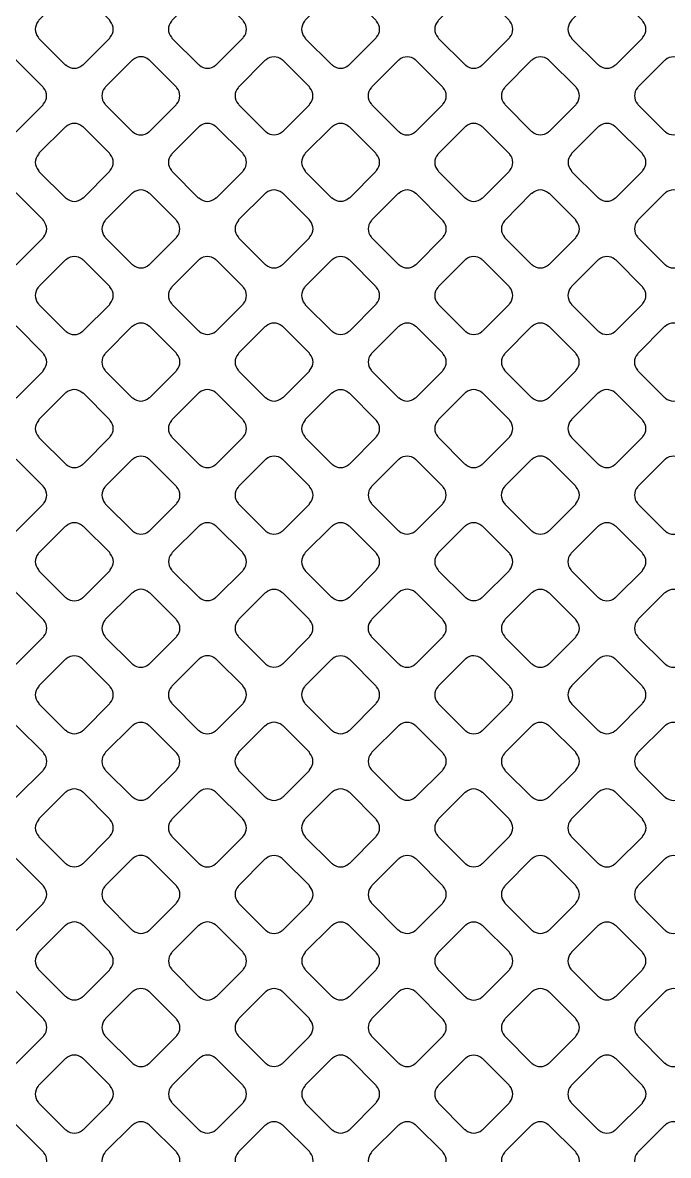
# Model space of a CAD drawing. Extents: x 3811 to 4077, y -444 to -307.
# Drawn here: x 3999.668 to 4000.713, y -391.104 to -389.27 of the extents above; entities that cross this region are included whole.
import ezdxf

# ---------------------------------------------------------------- set-up
doc = ezdxf.new("R2010")
doc.units = 0
doc.layers.add('gbr-dxf', color=7, linetype='Continuous')

msp = doc.modelspace()

# ---------------------------------------------------------------- linework, layer by layer
at = {"layer": 'gbr-dxf', "linetype": 'Continuous'}
for points in [[(3999.6934, -389.2679, 0.378939), (3999.6934, -389.2938, -0.100154), (3999.6944, -389.2955), (3999.737, -389.3381, -0.095602), (3999.7386, -389.339, 0.378747), (3999.7646, -389.339, -0.09601), (3999.7662, -389.3381), (3999.809, -389.2953, -0.095916), (3999.8099, -389.2937, 0.378952), (3999.8099, -389.2677, -0.09601), (3999.809, -389.2661), (3999.7664, -389.2235, -0.100093), (3999.7647, -389.2225, 0.379112), (3999.7388, -389.2225, -0.096614), (3999.7371, -389.2235), (3999.6944, -389.2662, -0.095895)], [(3999.909, -389.2937, -0.082787), (3999.9098, -389.2951), (3999.9527, -389.3379, -0.096227), (3999.9543, -389.3389, 0.379422), (3999.9803, -389.3389, -0.095956), (3999.9819, -389.3379), (4000.0244, -389.2954, -0.096332), (4000.0254, -389.2938, 0.379308), (4000.0254, -389.2678, -0.095968), (4000.0244, -389.2662), (3999.9818, -389.2236, -0.100093), (3999.9801, -389.2226, 0.378945), (3999.9542, -389.2226, -0.09657), (3999.9525, -389.2236), (3999.91, -389.2662, -0.096423), (3999.909, -389.2678, 0.378964)], [(4000.1245, -389.2678, 0.37947), (4000.1245, -389.2938, -0.100399), (4000.1255, -389.2955), (4000.168, -389.338, -0.096627), (4000.1697, -389.339, 0.379308), (4000.1956, -389.339, -0.095862), (4000.1973, -389.338), (4000.2399, -389.2953, -0.095916), (4000.2409, -389.2937, 0.379422), (4000.2409, -389.2678, -0.096723), (4000.2399, -389.2661), (4000.1974, -389.2236, -0.100519), (4000.1957, -389.2226, 0.379357), (4000.1698, -389.2226, -0.096507), (4000.1681, -389.2236), (4000.1255, -389.2662, -0.096527)], [(4000.3401, -389.2677, 0.37947), (4000.3401, -389.2937, -0.104392), (4000.3411, -389.2955), (4000.3836, -389.3379, -0.10046), (4000.3853, -389.3389, 0.379451), (4000.4113, -389.3389, -0.096117), (4000.4129, -389.338), (4000.4555, -389.2954, -0.095796), (4000.4565, -389.2937, 0.378633), (4000.4565, -389.2678, -0.091952), (4000.4555, -389.2662), (4000.4128, -389.2235, -0.095602), (4000.4112, -389.2226, 0.378964), (4000.3853, -389.2225, -0.095862), (4000.3836, -389.2235), (4000.3411, -389.2661, -0.096423)], [(4000.5556, -389.2937, -0.108396), (4000.5567, -389.2955), (4000.5991, -389.338, -0.10417), (4000.6009, -389.339, 0.379011), (4000.6268, -389.339, -0.09601), (4000.6285, -389.338), (4000.6711, -389.2954, -0.096227), (4000.672, -389.2938, 0.379422), (4000.672, -389.2678, -0.104293), (4000.671, -389.266), (4000.6286, -389.2237, -0.108174), (4000.6267, -389.2226, 0.3795), (4000.6008, -389.2226, -0.096614), (4000.5991, -389.2236), (4000.5566, -389.2661, -0.096539), (4000.5556, -389.2677, 0.378645)], [(3999.5858, -389.4015, -0.10047), (3999.5868, -389.4032), (3999.6293, -389.4457, -0.096857), (3999.6309, -389.4467, 0.379237), (3999.6569, -389.4467, -0.096031), (3999.6585, -389.4458), (3999.7011, -389.4032, -0.096328), (3999.702, -389.4016, 0.379465), (3999.702, -389.3756, -0.096723), (3999.701, -389.374), (3999.6583, -389.3312, -0.083681), (3999.6569, -389.3303, 0.379731), (3999.6309, -389.3303, -0.096458), (3999.6293, -389.3313), (3999.5868, -389.3739, -0.096627), (3999.5858, -389.3755, 0.379731)], [(3999.8012, -389.3756, 0.378889), (3999.8012, -389.4015, -0.104099), (3999.8022, -389.4033), (3999.8447, -389.4458, -0.09979), (3999.8464, -389.4468, 0.379639), (3999.8724, -389.4468, -0.095956), (3999.874, -389.4458), (3999.9166, -389.4032, -0.096332), (3999.9176, -389.4015, 0.379451), (3999.9176, -389.3756, -0.10824), (3999.9166, -389.3737), (3999.8741, -389.3312, -0.095895), (3999.8725, -389.3302, 0.378645), (3999.8465, -389.3302, -0.096355), (3999.8449, -389.3312), (3999.8022, -389.3739, -0.096206)], [(4000.0168, -389.4015, -0.091954), (4000.0178, -389.403), (4000.0605, -389.4458, -0.087638), (4000.062, -389.4467, 0.379308), (4000.0879, -389.4467, -0.095862), (4000.0896, -389.4457), (4000.1321, -389.4032, -0.095916), (4000.1331, -389.4016, 0.378952), (4000.1331, -389.3756, -0.103884), (4000.1321, -389.3738), (4000.0895, -389.3313, -0.092398), (4000.0879, -389.3303, 0.37947), (4000.062, -389.3303, -0.096723), (4000.0603, -389.3313), (4000.0178, -389.3739, -0.096857), (4000.0168, -389.3755, 0.379731)], [(4000.2322, -389.3756, 0.379605), (4000.2322, -389.4015, -0.092348), (4000.2332, -389.4031), (4000.2759, -389.4459, -0.088202), (4000.2774, -389.4468, 0.37981), (4000.3034, -389.4468, -0.095956), (4000.305, -389.4458), (4000.3478, -389.4031, -0.096332), (4000.3487, -389.4015, 0.37981), (4000.3487, -389.3755, -0.088442), (4000.3478, -389.374), (4000.3051, -389.3312, -0.092898), (4000.3035, -389.3303, 0.379297), (4000.2775, -389.3303, -0.096367), (4000.2759, -389.3312), (4000.2332, -389.3739, -0.096328)], [(4000.4478, -389.3756, 0.379347), (4000.4478, -389.4015, -0.091954), (4000.4488, -389.4031), (4000.4914, -389.4457, -0.104264), (4000.4931, -389.4467, 0.379451), (4000.5191, -389.4467, -0.096117), (4000.5207, -389.4458), (4000.5634, -389.4031, -0.095895), (4000.5643, -389.4015, 0.378647), (4000.5643, -389.3756, -0.087248), (4000.5634, -389.3741), (4000.5205, -389.3312, -0.091631), (4000.519, -389.3303, 0.378338), (4000.4931, -389.3303, -0.096377), (4000.4914, -389.3313), (4000.4488, -389.3739, -0.096539)], [(4000.6634, -389.4015, -0.100428), (4000.6644, -389.4033), (4000.7069, -389.4458, -0.096842), (4000.7086, -389.4467, 0.379465), (4000.7345, -389.4467, -0.096103), (4000.7362, -389.4457), (4000.7788, -389.4031, -0.095819), (4000.7798, -389.4015, 0.37981), (4000.7798, -389.3755, -0.096458), (4000.7788, -389.3738), (4000.7363, -389.3314, -0.100824), (4000.7346, -389.3304, 0.379731), (4000.7086, -389.3304, -0.096723), (4000.707, -389.3314), (4000.6644, -389.3739, -0.096857), (4000.6634, -389.3756, 0.379297)], [(3999.6935, -389.5092, -0.096259), (3999.6945, -389.5109), (3999.7372, -389.5536, -0.092187), (3999.7387, -389.5545, 0.379201), (3999.7647, -389.5545, -0.095956), (3999.7663, -389.5535), (3999.8089, -389.5109, -0.096332), (3999.8099, -389.5093, 0.37981), (3999.8099, -389.4833, -0.084073), (3999.809, -389.4819), (3999.7661, -389.439, -0.088334), (3999.7646, -389.4381, 0.379357), (3999.7387, -389.4381, -0.096507), (3999.737, -389.4391), (3999.6945, -389.4816, -0.096527), (3999.6935, -389.4833, 0.379112)], [(3999.909, -389.5093, -0.107999), (3999.9101, -389.5111), (3999.9524, -389.5535, -0.104691), (3999.9542, -389.5545, 0.379237), (3999.9801, -389.5545, -0.09601), (3999.9818, -389.5535), (4000.0244, -389.5109, -0.096227), (4000.0254, -389.5092, 0.379465), (4000.0254, -389.4833, -0.104293), (4000.0244, -389.4815), (3999.9821, -389.4392, -0.108174), (3999.9802, -389.4381, 0.379731), (3999.9542, -389.4381, -0.096723), (3999.9526, -389.4391), (3999.91, -389.4817, -0.096857), (3999.909, -389.4833, 0.379731)], [(4000.1245, -389.4833, 0.378889), (4000.1246, -389.5092, -0.096117), (4000.1255, -389.5108), (4000.1682, -389.5535, -0.092126), (4000.1698, -389.5544, 0.379413), (4000.1957, -389.5545, -0.096367), (4000.1974, -389.5535), (4000.2399, -389.5109, -0.095895), (4000.2409, -389.5093, 0.379201), (4000.2409, -389.4834, -0.10047), (4000.2399, -389.4816), (4000.1974, -389.4392, -0.10399), (4000.1956, -389.4382, 0.379297), (4000.1697, -389.4381, -0.096367), (4000.168, -389.4391), (4000.1255, -389.4816, -0.095997)], [(4000.34, -389.5094, -0.087784), (4000.3409, -389.5108), (4000.3836, -389.5535, -0.100151), (4000.3853, -389.5545, 0.37981), (4000.4113, -389.5545, -0.095956), (4000.4129, -389.5536), (4000.4556, -389.5109, -0.096332), (4000.4565, -389.5093, 0.37981), (4000.4565, -389.4833, -0.092523), (4000.4556, -389.4818), (4000.4129, -389.4391, -0.096857), (4000.4112, -389.4381, 0.379731), (4000.3853, -389.4381, -0.096458), (4000.3836, -389.4391), (4000.341, -389.4817, -0.096627), (4000.34, -389.4834, 0.379731)], [(4000.5557, -389.4833, 0.37947), (4000.5557, -389.5093, -0.104392), (4000.5567, -389.5111), (4000.5991, -389.5534, -0.100151), (4000.6008, -389.5544, 0.37981), (4000.6268, -389.5544, -0.095956), (4000.6284, -389.5535), (4000.671, -389.5109, -0.096332), (4000.672, -389.5092, 0.379092), (4000.672, -389.4833, -0.09119), (4000.6711, -389.4818), (4000.6284, -389.4391, -0.095488), (4000.6268, -389.4382, 0.37905), (4000.6009, -389.4381, -0.095968), (4000.5992, -389.4391), (4000.5567, -389.4817, -0.096857)], [(3999.5857, -389.5911, 0.379605), (3999.5857, -389.6171, -0.096625), (3999.5867, -389.6187), (3999.6293, -389.6613, -0.092233), (3999.6309, -389.6623, 0.37981), (3999.6569, -389.6623, -0.095956), (3999.6585, -389.6613), (3999.7011, -389.6187, -0.096332), (3999.7021, -389.617, 0.37981), (3999.7021, -389.5911, -0.10047), (3999.7011, -389.5894), (3999.6584, -389.5467, -0.088202), (3999.657, -389.5458, 0.379297), (3999.631, -389.5458, -0.096217), (3999.6294, -389.5467), (3999.5867, -389.5894, -0.096527)], [(3999.8013, -389.591, 0.37947), (3999.8013, -389.617, -0.100399), (3999.8023, -389.6187), (3999.8448, -389.6612, -0.096627), (3999.8465, -389.6622, 0.379308), (3999.8724, -389.6622, -0.095862), (3999.874, -389.6613), (3999.9166, -389.6187, -0.095916), (3999.9176, -389.6171, 0.379422), (3999.9175, -389.5911, -0.096723), (3999.9166, -389.5895), (3999.8738, -389.5468, -0.083681), (3999.8724, -389.5459, 0.379357), (3999.8465, -389.5458, -0.096507), (3999.8448, -389.5468), (3999.8023, -389.5894, -0.096527)], [(4000.0167, -389.5911, 0.37947), (4000.0167, -389.617, -0.103917), (4000.0178, -389.6188), (4000.0602, -389.6613, -0.10046), (4000.0619, -389.6623, 0.37981), (4000.0879, -389.6623, -0.096625), (4000.0895, -389.6613), (4000.1322, -389.6187, -0.096111), (4000.1331, -389.617, 0.379308), (4000.1332, -389.5911, -0.108121), (4000.1321, -389.5892), (4000.0896, -389.5467, -0.096527), (4000.088, -389.5458, 0.379), (4000.062, -389.5458, -0.095862), (4000.0604, -389.5467), (4000.0177, -389.5894, -0.096328)], [(4000.2323, -389.617, -0.087613), (4000.2332, -389.6185), (4000.2762, -389.6615, -0.083), (4000.2776, -389.6623, 0.37889), (4000.3035, -389.6623, -0.096117), (4000.3051, -389.6614), (4000.3478, -389.6187, -0.095895), (4000.3488, -389.6171, 0.379201), (4000.3487, -389.5911, -0.092348), (4000.3478, -389.5896), (4000.3051, -389.5469, -0.096111), (4000.3034, -389.5459, 0.379731), (4000.2775, -389.5459, -0.096458), (4000.2758, -389.5469), (4000.2333, -389.5894, -0.096627), (4000.2323, -389.5911, 0.3795)], [(4000.4478, -389.6172, -0.087848), (4000.4487, -389.6187), (4000.4913, -389.6612, -0.10046), (4000.493, -389.6622, 0.37981), (4000.519, -389.6622, -0.096625), (4000.5206, -389.6613), (4000.5633, -389.6186, -0.096111), (4000.5642, -389.617, 0.37981), (4000.5642, -389.591, -0.092418), (4000.5633, -389.5895), (4000.5207, -389.5469, -0.096857), (4000.5191, -389.5459, 0.379731), (4000.4931, -389.5459, -0.096458), (4000.4914, -389.5469), (4000.4488, -389.5896, -0.096627), (4000.4478, -389.5912, 0.379731)], [(4000.6633, -389.5911, 0.379347), (4000.6633, -389.617, -0.096625), (4000.6643, -389.6187), (4000.7069, -389.6612, -0.092233), (4000.7085, -389.6622, 0.379308), (4000.7344, -389.6622, -0.09601), (4000.736, -389.6612), (4000.7788, -389.6185, -0.096227), (4000.7797, -389.6169, 0.37874), (4000.7798, -389.591, -0.08282), (4000.7789, -389.5896), (4000.736, -389.5467, -0.087742), (4000.7345, -389.5458, 0.378338), (4000.7086, -389.5458, -0.096025), (4000.707, -389.5467), (4000.6643, -389.5894, -0.095895)], [(3999.6934, -389.6989, 0.379249), (3999.6934, -389.7248, -0.092348), (3999.6944, -389.7264), (3999.7371, -389.7691, -0.088334), (3999.7386, -389.7701, 0.379237), (3999.7646, -389.7701, -0.096031), (3999.7662, -389.7691), (3999.809, -389.7263, -0.095585), (3999.8099, -389.7247, 0.379011), (3999.8099, -389.6988, -0.087946), (3999.809, -389.6973), (3999.7663, -389.6545, -0.092398), (3999.7647, -389.6536, 0.379112), (3999.7388, -389.6536, -0.096614), (3999.7371, -389.6546), (3999.6944, -389.6973, -0.096195)], [(3999.909, -389.6988, 0.379605), (3999.909, -389.7248, -0.092348), (3999.9099, -389.7264), (3999.9525, -389.7689, -0.10399), (3999.9543, -389.7699, 0.37981), (3999.9803, -389.7699, -0.095956), (3999.9819, -389.769), (4000.0244, -389.7265, -0.096332), (4000.0254, -389.7248, 0.37981), (4000.0254, -389.6989, -0.088442), (4000.0244, -389.6974), (3999.9817, -389.6546, -0.092898), (3999.9801, -389.6537, 0.379297), (3999.9542, -389.6536, -0.096367), (3999.9525, -389.6546), (3999.91, -389.6972, -0.096328)], [(4000.1245, -389.6988, 0.37947), (4000.1245, -389.7248, -0.107999), (4000.1256, -389.7267), (4000.168, -389.7691, -0.104264), (4000.1698, -389.7701, 0.37981), (4000.1957, -389.7701, -0.096625), (4000.1974, -389.7691), (4000.24, -389.7265, -0.096111), (4000.241, -389.7248, 0.379308), (4000.241, -389.6989, -0.104256), (4000.24, -389.6971), (4000.1976, -389.6547, -0.108196), (4000.1957, -389.6536, 0.379), (4000.1698, -389.6536, -0.095968), (4000.1681, -389.6546), (4000.1255, -389.6972, -0.096527)], [(4000.3401, -389.7249, -0.083226), (4000.341, -389.7263), (4000.3837, -389.769, -0.095895), (4000.3853, -389.77, 0.378747), (4000.4113, -389.77, -0.09601), (4000.4129, -389.769), (4000.4554, -389.7264, -0.096227), (4000.4564, -389.7248, 0.379422), (4000.4564, -389.6989, -0.096458), (4000.4554, -389.6972), (4000.413, -389.6547, -0.100499), (4000.4112, -389.6537, 0.379731), (4000.3853, -389.6537, -0.096458), (4000.3836, -389.6547), (4000.3411, -389.6973, -0.096627), (4000.3401, -389.6989, 0.3795)], [(4000.5556, -389.6989, 0.378939), (4000.5556, -389.7248, -0.100082), (4000.5566, -389.7265), (4000.5991, -389.769, -0.096227), (4000.6007, -389.77, 0.379201), (4000.6267, -389.77, -0.095956), (4000.6283, -389.769), (4000.6709, -389.7264, -0.096111), (4000.6719, -389.7247, 0.37981), (4000.6719, -389.6988, -0.096458), (4000.6709, -389.6971), (4000.6285, -389.6546, -0.100824), (4000.6267, -389.6536, 0.3795), (4000.6008, -389.6536, -0.096614), (4000.5991, -389.6546), (4000.5565, -389.6972, -0.096539)], [(3999.5858, -389.8325, -0.09253), (3999.5867, -389.8341), (3999.6295, -389.8768, -0.088207), (3999.6309, -389.8777, 0.379308), (3999.6569, -389.8778, -0.095862), (3999.6585, -389.8768), (3999.7011, -389.8342, -0.095916), (3999.702, -389.8326, 0.378952), (3999.7021, -389.8067, -0.103884), (3999.701, -389.8049), (3999.6585, -389.7623, -0.092398), (3999.6569, -389.7614, 0.37947), (3999.6309, -389.7614, -0.096723), (3999.6293, -389.7624), (3999.5868, -389.8049, -0.096857), (3999.5858, -389.8066, 0.379731)], [(3999.8012, -389.8066, 0.37947), (3999.8012, -389.8326, -0.096625), (3999.8022, -389.8342), (3999.8448, -389.8769, -0.092233), (3999.8464, -389.8778, 0.37981), (3999.8724, -389.8778, -0.095956), (3999.874, -389.8768), (3999.9166, -389.8342, -0.096332), (3999.9176, -389.8326, 0.379308), (3999.9176, -389.8066, -0.100076), (3999.9166, -389.8049), (3999.8739, -389.7622, -0.087865), (3999.8725, -389.7613, 0.379), (3999.8465, -389.7613, -0.095968), (3999.8449, -389.7623), (3999.8022, -389.805, -0.096423)], [(4000.0168, -389.8325, -0.10047), (4000.0178, -389.8342), (4000.0604, -389.8768, -0.096111), (4000.0621, -389.8778, 0.37981), (4000.088, -389.8778, -0.095956), (4000.0897, -389.8768), (4000.1322, -389.8343, -0.096332), (4000.1331, -389.8327, 0.37981), (4000.1331, -389.8067, -0.096723), (4000.1322, -389.8051), (4000.0894, -389.7623, -0.083681), (4000.0879, -389.7614, 0.379731), (4000.062, -389.7614, -0.096458), (4000.0603, -389.7624), (4000.0178, -389.8049, -0.096627), (4000.0168, -389.8066, 0.379731)], [(4000.2323, -389.8067, 0.37947), (4000.2323, -389.8327, -0.099964), (4000.2333, -389.8344), (4000.2758, -389.8769, -0.096111), (4000.2774, -389.8778, 0.37981), (4000.3034, -389.8778, -0.095956), (4000.305, -389.8769), (4000.3478, -389.8341, -0.096332), (4000.3487, -389.8325, 0.379308), (4000.3488, -389.8066, -0.095968), (4000.3478, -389.8049), (4000.3053, -389.7624, -0.10077), (4000.3036, -389.7614, 0.379), (4000.2776, -389.7614, -0.095968), (4000.276, -389.7624), (4000.2333, -389.8051, -0.096527)], [(4000.4478, -389.8066, 0.379249), (4000.4478, -389.8326, -0.083317), (4000.4487, -389.834), (4000.4914, -389.8767, -0.096111), (4000.493, -389.8776, 0.379308), (4000.519, -389.8777, -0.09601), (4000.5206, -389.8767), (4000.5631, -389.8341, -0.095916), (4000.5641, -389.8325, 0.379422), (4000.5641, -389.8065, -0.096625), (4000.5631, -389.8049), (4000.5207, -389.7624, -0.100476), (4000.5189, -389.7614, 0.3795), (4000.493, -389.7614, -0.096614), (4000.4913, -389.7624), (4000.4488, -389.805, -0.096195)], [(4000.6632, -389.8066, 0.378939), (4000.6632, -389.8325, -0.092029), (4000.6642, -389.8341), (4000.707, -389.8769, -0.087648), (4000.7085, -389.8779, 0.379201), (4000.7344, -389.8778, -0.095956), (4000.7361, -389.8769), (4000.7788, -389.8341, -0.096332), (4000.7798, -389.8325, 0.37981), (4000.7798, -389.8065, -0.088442), (4000.7789, -389.805), (4000.7361, -389.7622, -0.092289), (4000.7345, -389.7613, 0.3795), (4000.7085, -389.7613, -0.096614), (4000.7069, -389.7622), (4000.6642, -389.805, -0.096195)], [(3999.6935, -389.9143, 0.379605), (3999.6935, -389.9403, -0.088014), (3999.6944, -389.9418), (3999.7373, -389.9846, -0.083733), (3999.7387, -389.9855, 0.37981), (3999.7647, -389.9855, -0.096625), (3999.7663, -389.9846), (3999.8089, -389.942, -0.096111), (3999.8099, -389.9403, 0.37981), (3999.8099, -389.9143, -0.09253), (3999.8089, -389.9128), (3999.7663, -389.8701, -0.096627), (3999.7646, -389.8692, 0.379297), (3999.7387, -389.8691, -0.096355), (3999.737, -389.8701), (3999.6945, -389.9127, -0.096423)], [(3999.9089, -389.9404, -0.087784), (3999.9099, -389.9419), (3999.9526, -389.9846, -0.100151), (3999.9543, -389.9856, 0.37981), (3999.9803, -389.9856, -0.095956), (3999.9819, -389.9846), (4000.0245, -389.942, -0.096332), (4000.0255, -389.9403, 0.37981), (4000.0255, -389.9144, -0.092348), (4000.0245, -389.9128), (3999.9818, -389.8701, -0.096111), (3999.9802, -389.8691, 0.379731), (3999.9542, -389.8691, -0.096458), (3999.9526, -389.8701), (3999.9099, -389.9128, -0.096627), (3999.9089, -389.9144, 0.379731)], [(4000.1246, -389.9404, -0.092139), (4000.1255, -389.942), (4000.168, -389.9844, -0.104264), (4000.1698, -389.9855, 0.37981), (4000.1958, -389.9855, -0.096625), (4000.1974, -389.9845), (4000.2399, -389.942, -0.096111), (4000.2409, -389.9403, 0.37981), (4000.2409, -389.9144, -0.088014), (4000.24, -389.9129), (4000.1973, -389.8702, -0.092623), (4000.1957, -389.8693, 0.379731), (4000.1698, -389.8693, -0.096458), (4000.1681, -389.8702), (4000.1256, -389.9128, -0.096627), (4000.1246, -389.9144, 0.379731)], [(4000.34, -389.9404, -0.096625), (4000.341, -389.942), (4000.3833, -389.9844, -0.107961), (4000.3852, -389.9855, 0.37981), (4000.4112, -389.9855, -0.095956), (4000.4128, -389.9845), (4000.4554, -389.9419, -0.096332), (4000.4564, -389.9402, 0.37981), (4000.4564, -389.9142, -0.10047), (4000.4554, -389.9125), (4000.413, -389.8702, -0.10399), (4000.4112, -389.8691, 0.379731), (4000.3853, -389.8691, -0.096458), (4000.3836, -389.8701), (4000.341, -389.9128, -0.096627), (4000.34, -389.9144, 0.379731)], [(4000.5556, -389.9402, -0.096625), (4000.5566, -389.9418), (4000.5993, -389.9845, -0.092072), (4000.6008, -389.9855, 0.379451), (4000.6268, -389.9855, -0.096117), (4000.6284, -389.9845), (4000.671, -389.942, -0.095796), (4000.6719, -389.9403, 0.378779), (4000.6719, -389.9144, -0.099971), (4000.6709, -389.9127), (4000.6284, -389.8702, -0.104677), (4000.6266, -389.8691, 0.37947), (4000.6006, -389.8692, -0.096458), (4000.599, -389.8701), (4000.5566, -389.9126, -0.096627), (4000.5556, -389.9142, 0.379731)], [(3999.5857, -390.0221, 0.379605), (3999.5857, -390.0481, -0.103917), (3999.5867, -390.0499), (3999.6292, -390.0923, -0.10046), (3999.6309, -390.0933, 0.379451), (3999.6568, -390.0933, -0.096117), (3999.6585, -390.0924), (3999.7012, -390.0497, -0.095796), (3999.7021, -390.0481, 0.37889), (3999.7021, -390.0221, -0.107922), (3999.7011, -390.0203), (3999.6586, -389.9778, -0.095796), (3999.6569, -389.9768, 0.378645), (3999.631, -389.9768, -0.09657), (3999.6294, -389.9778), (3999.5867, -390.0205, -0.096423)], [(3999.8013, -390.048, -0.09253), (3999.8022, -390.0496), (3999.8451, -390.0924, -0.088207), (3999.8465, -390.0933, 0.37981), (3999.8725, -390.0933, -0.096625), (3999.8742, -390.0924), (3999.9166, -390.0499, -0.096111), (3999.9176, -390.0482, 0.37981), (3999.9176, -390.0222, -0.104293), (3999.9166, -390.0204), (3999.874, -389.9779, -0.092289), (3999.8724, -389.9769, 0.379731), (3999.8465, -389.9769, -0.096723), (3999.8448, -389.9779), (3999.8023, -390.0204, -0.096857), (3999.8013, -390.0221, 0.379731)], [(4000.0168, -390.0482, -0.096625), (4000.0178, -390.0498), (4000.0604, -390.0924, -0.092072), (4000.0619, -390.0933, 0.37981), (4000.0879, -390.0933, -0.096625), (4000.0895, -390.0924), (4000.1322, -390.0497, -0.096111), (4000.1331, -390.0481, 0.37981), (4000.1331, -390.0221, -0.100585), (4000.1321, -390.0204), (4000.0896, -389.9778, -0.088202), (4000.0881, -389.9769, 0.379731), (4000.0621, -389.9769, -0.096458), (4000.0605, -389.9779), (4000.0178, -390.0205, -0.096627), (4000.0168, -390.0222, 0.379731)], [(4000.2323, -390.0221, 0.378939), (4000.2323, -390.048, -0.096117), (4000.2333, -390.0497), (4000.2759, -390.0923, -0.092187), (4000.2774, -390.0932, 0.379201), (4000.3034, -390.0932, -0.095956), (4000.305, -390.0922), (4000.3476, -390.0497, -0.096111), (4000.3486, -390.048, 0.37981), (4000.3486, -390.022, -0.083792), (4000.3477, -390.0206), (4000.3049, -389.9778, -0.088207), (4000.3034, -389.9769, 0.3795), (4000.2775, -389.9769, -0.096614), (4000.2758, -389.9779), (4000.2333, -390.0205, -0.096539)], [(4000.4477, -390.0481, -0.096625), (4000.4487, -390.0497), (4000.4912, -390.0922, -0.107817), (4000.493, -390.0933, 0.37981), (4000.519, -390.0933, -0.096625), (4000.5206, -390.0923), (4000.5633, -390.0497, -0.096111), (4000.5642, -390.048, 0.37981), (4000.5642, -390.0221, -0.100399), (4000.5632, -390.0203), (4000.5207, -389.9779, -0.10437), (4000.5189, -389.9768, 0.379731), (4000.493, -389.9768, -0.096458), (4000.4913, -389.9778), (4000.4487, -390.0205, -0.096627), (4000.4477, -390.0221, 0.379731)], [(4000.6633, -390.0481, -0.087784), (4000.6643, -390.0495), (4000.7072, -390.0925, -0.083651), (4000.7086, -390.0934, 0.37981), (4000.7346, -390.0934, -0.095956), (4000.7362, -390.0924), (4000.7788, -390.0498, -0.096332), (4000.7798, -390.0481, 0.37981), (4000.7798, -390.0222, -0.092348), (4000.7788, -390.0206), (4000.7361, -389.9779, -0.096111), (4000.7345, -389.9769, 0.379731), (4000.7085, -389.9769, -0.096458), (4000.7069, -389.9779), (4000.6643, -390.0204, -0.096627), (4000.6633, -390.0221, 0.379731)], [(3999.6934, -390.1299, 0.37947), (3999.6935, -390.1559, -0.099964), (3999.6945, -390.1576), (3999.737, -390.2002, -0.09904), (3999.7387, -390.2012, 0.378858), (3999.7647, -390.2012, -0.095527), (3999.7663, -390.2002), (3999.8091, -390.1575, -0.095796), (3999.81, -390.1558, 0.379292), (3999.81, -390.1299, -0.096625), (3999.809, -390.1282), (3999.7664, -390.0856, -0.100151), (3999.7647, -390.0846, 0.379357), (3999.7388, -390.0846, -0.096507), (3999.7371, -390.0856), (3999.6944, -390.1283, -0.096527)], [(3999.9091, -390.1558, -0.095866), (3999.9101, -390.1575), (3999.9527, -390.2, -0.095602), (3999.9543, -390.201, 0.378906), (3999.9802, -390.201, -0.095506), (3999.9819, -390.2), (4000.0244, -390.1575, -0.095796), (4000.0254, -390.1559, 0.379292), (4000.0253, -390.1299, -0.100902), (4000.0243, -390.1282), (3999.982, -390.0858, -0.104691), (3999.9802, -390.0848, 0.379731), (3999.9542, -390.0848, -0.096723), (3999.9526, -390.0858), (3999.9101, -390.1282, -0.096857), (3999.9091, -390.1299, 0.379412)], [(4000.1245, -390.1558, -0.099534), (4000.1255, -390.1575), (4000.1681, -390.2001, -0.091364), (4000.1696, -390.201, 0.378943), (4000.1956, -390.201, -0.09527), (4000.1972, -390.2001), (4000.2399, -390.1573, -0.095798), (4000.2409, -390.1557, 0.378386), (4000.2409, -390.1298, -0.096238), (4000.2399, -390.1282), (4000.1974, -390.0857, -0.10077), (4000.1957, -390.0847, 0.379), (4000.1698, -390.0847, -0.095968), (4000.1681, -390.0856), (4000.1255, -390.1282, -0.096527), (4000.1245, -390.1299, 0.379023)], [(4000.34, -390.1557, -0.103681), (4000.341, -390.1575), (4000.3836, -390.2, -0.103498), (4000.3853, -390.201, 0.378906), (4000.4113, -390.201, -0.095506), (4000.4129, -390.2), (4000.4554, -390.1575, -0.095796), (4000.4564, -390.1559, 0.379292), (4000.4564, -390.1299, -0.092636), (4000.4554, -390.1283), (4000.4127, -390.0857, -0.096627), (4000.4111, -390.0847, 0.3795), (4000.3851, -390.0847, -0.096614), (4000.3835, -390.0856), (4000.341, -390.1281, -0.096527), (4000.34, -390.1298, 0.378364)], [(4000.5555, -390.1558, -0.103506), (4000.5566, -390.1576), (4000.5991, -390.2002, -0.09904), (4000.6008, -390.2012, 0.378894), (4000.6267, -390.2012, -0.095506), (4000.6284, -390.2002), (4000.6711, -390.1575, -0.095796), (4000.672, -390.1559, 0.379292), (4000.672, -390.1299, -0.108361), (4000.6709, -390.1281), (4000.6285, -390.0856, -0.096857), (4000.6268, -390.0846, 0.379357), (4000.6009, -390.0846, -0.096507), (4000.5992, -390.0856), (4000.5565, -390.1283, -0.096527), (4000.5555, -390.1299, 0.379023)], [(3999.5857, -390.2636, -0.091558), (3999.5867, -390.2652), (3999.6293, -390.3078, -0.104018), (3999.6311, -390.3088, 0.379731), (3999.657, -390.3088, -0.095865), (3999.6587, -390.3078), (3999.7012, -390.2653, -0.095628), (3999.7022, -390.2637, 0.379731), (3999.7022, -390.2377, -0.087748), (3999.7012, -390.2362), (3999.6588, -390.1938, -0.095886), (3999.6568, -390.1926, 0.379617), (3999.631, -390.1926, -0.099022), (3999.6289, -390.1938), (3999.5867, -390.236, -0.096266), (3999.5857, -390.2376, 0.379731)], [(3999.8013, -390.2637, -0.103612), (3999.8023, -390.2655), (3999.8447, -390.3078, -0.09979), (3999.8464, -390.3088, 0.379731), (3999.8724, -390.3088, -0.09572), (3999.874, -390.3079), (3999.9166, -390.2652, -0.095916), (3999.9176, -390.2636, 0.379731), (3999.9176, -390.2376, -0.107762), (3999.9166, -390.2358), (3999.8746, -390.1938, -0.098954), (3999.8725, -390.1925, 0.379525), (3999.8467, -390.1925, -0.099214), (3999.8446, -390.1938), (3999.8023, -390.2361, -0.096266), (3999.8013, -390.2377, 0.379731)], [(4000.0168, -390.2636, -0.091663), (4000.0178, -390.2651), (4000.0605, -390.3078, -0.086956), (4000.0619, -390.3087, 0.379731), (4000.0879, -390.3087, -0.095756), (4000.0895, -390.3077), (4000.132, -390.2652, -0.095628), (4000.133, -390.2636, 0.379731), (4000.133, -390.2376, -0.104215), (4000.132, -390.2358), (4000.0899, -390.1938, -0.095886), (4000.0878, -390.1925, 0.379525), (4000.0621, -390.1925, -0.099214), (4000.06, -390.1938), (4000.0178, -390.2359, -0.096266), (4000.0168, -390.2376, 0.379731)], [(4000.2321, -390.2636, -0.08701), (4000.233, -390.2651), (4000.2758, -390.3078, -0.099696), (4000.2775, -390.3088, 0.379287), (4000.3034, -390.3088, -0.095612), (4000.3051, -390.3078), (4000.3478, -390.2652, -0.095602), (4000.3487, -390.2635, 0.379293), (4000.3487, -390.2376, -0.091954), (4000.3478, -390.236), (4000.3053, -390.1936, -0.091168), (4000.3034, -390.1924, 0.379961), (4000.2775, -390.1924, -0.092718), (4000.2755, -390.1936), (4000.2331, -390.236, -0.096111), (4000.2322, -390.2376, 0.379289)], [(4000.4478, -390.2636, -0.091558), (4000.4487, -390.2652), (4000.4913, -390.3078, -0.104584), (4000.4931, -390.3088, 0.379672), (4000.5191, -390.3088, -0.095612), (4000.5207, -390.3078), (4000.5633, -390.2653, -0.095602), (4000.5642, -390.2637, 0.378906), (4000.5642, -390.2377, -0.087191), (4000.5633, -390.2363), (4000.5208, -390.1937, -0.093481), (4000.5188, -390.1925, 0.378975), (4000.4931, -390.1926, -0.099382), (4000.4909, -390.1938), (4000.4488, -390.236, -0.096266), (4000.4478, -390.2376, 0.379731)], [(4000.6633, -390.2378, 0.379293), (4000.6633, -390.2637, -0.096119), (4000.6643, -390.2654), (4000.7067, -390.3078, -0.107475), (4000.7085, -390.3088, 0.379731), (4000.7345, -390.3088, -0.09572), (4000.7361, -390.3078), (4000.7788, -390.2652, -0.096214), (4000.7798, -390.2636, 0.379672), (4000.7798, -390.2376, -0.099645), (4000.7788, -390.2359), (4000.7367, -390.1939, -0.105033), (4000.7345, -390.1926, 0.378431), (4000.7088, -390.1925, -0.098463), (4000.7066, -390.1938), (4000.6643, -390.2361, -0.095796)], [(3999.6935, -390.3714, -0.091663), (3999.6945, -390.373), (3999.737, -390.4155, -0.103446), (3999.7388, -390.4165, 0.379731), (3999.7647, -390.4165, -0.096265), (3999.7664, -390.4155), (3999.8089, -390.373, -0.095916), (3999.8098, -390.3714, 0.379731), (3999.8098, -390.3454, -0.087549), (3999.8089, -390.3439), (3999.7662, -390.3012, -0.091913), (3999.7647, -390.3003, 0.379731), (3999.7387, -390.3003, -0.09572), (3999.7371, -390.3013), (3999.6945, -390.3438, -0.096266), (3999.6935, -390.3455, 0.379731)], [(3999.909, -390.3714, -0.103506), (3999.91, -390.3731), (3999.9524, -390.4156, -0.100039), (3999.9541, -390.4166, 0.379287), (3999.9801, -390.4166, -0.095612), (3999.9817, -390.4156), (4000.0244, -390.3729, -0.095394), (4000.0253, -390.3713, 0.379293), (4000.0253, -390.3453, -0.107426), (4000.0243, -390.3435), (3999.9819, -390.3011, -0.095958), (3999.9803, -390.3001, 0.379731), (3999.9543, -390.3001, -0.09572), (3999.9526, -390.3011), (3999.91, -390.3438, -0.096332), (3999.909, -390.3454, 0.379289)], [(4000.1245, -390.3712, -0.096265), (4000.1255, -390.3729), (4000.1682, -390.4156, -0.091703), (4000.1698, -390.4165, 0.379731), (4000.1957, -390.4165, -0.096265), (4000.1974, -390.4155), (4000.2399, -390.373, -0.095916), (4000.2409, -390.3714, 0.379731), (4000.2409, -390.3454, -0.100082), (4000.2399, -390.3437), (4000.1974, -390.3012, -0.103868), (4000.1956, -390.3002, 0.379731), (4000.1696, -390.3002, -0.096265), (4000.168, -390.3012), (4000.1255, -390.3436, -0.095916), (4000.1245, -390.3453, 0.379731)], [(4000.34, -390.3714, -0.087343), (4000.3409, -390.3729), (4000.3836, -390.4156, -0.099711), (4000.3853, -390.4166, 0.379293), (4000.4113, -390.4166, -0.095956), (4000.4129, -390.4156), (4000.4556, -390.373, -0.096266), (4000.4565, -390.3714, 0.379731), (4000.4565, -390.3454, -0.091558), (4000.4556, -390.3438), (4000.4129, -390.3011, -0.096332), (4000.4112, -390.3002, 0.379289), (4000.3853, -390.3001, -0.095506), (4000.3837, -390.3011), (4000.3409, -390.3438, -0.095935), (4000.34, -390.3455, 0.379287)], [(4000.5556, -390.3714, -0.091745), (4000.5566, -390.373), (4000.599, -390.4155, -0.104018), (4000.6008, -390.4165, 0.379731), (4000.6268, -390.4165, -0.09572), (4000.6285, -390.4155), (4000.671, -390.373, -0.096266), (4000.6719, -390.3714, 0.379731), (4000.6719, -390.3454, -0.087372), (4000.671, -390.3439), (4000.6283, -390.3012, -0.091437), (4000.6268, -390.3003, 0.379731), (4000.6008, -390.3003, -0.096265), (4000.5991, -390.3013), (4000.5566, -390.3438, -0.095916), (4000.5556, -390.3455, 0.379731)], [(3999.5859, -390.4791, -0.099534), (3999.5869, -390.4808), (3999.6294, -390.5233, -0.095602), (3999.631, -390.5243, 0.378943), (3999.6569, -390.5243, -0.095866), (3999.6586, -390.5233), (3999.7012, -390.4807, -0.095585), (3999.7022, -390.4791, 0.379324), (3999.7022, -390.4532, -0.095612), (3999.7012, -390.4515), (3999.6587, -390.409, -0.099711), (3999.6569, -390.408, 0.378858), (3999.631, -390.408, -0.095506), (3999.6294, -390.409), (3999.5868, -390.4515, -0.095602), (3999.5859, -390.4531, 0.378858)], [(3999.8012, -390.4791, -0.091685), (3999.8022, -390.4807), (3999.8447, -390.5232, -0.103446), (3999.8465, -390.5242, 0.379731), (3999.8724, -390.5242, -0.095756), (3999.8741, -390.5232), (3999.9166, -390.4807, -0.095628), (3999.9175, -390.4791, 0.379731), (3999.9175, -390.4531, -0.087748), (3999.9166, -390.4516), (3999.8739, -390.4089, -0.091964), (3999.8724, -390.408, 0.379731), (3999.8464, -390.408, -0.096265), (3999.8448, -390.409), (3999.8022, -390.4515, -0.095916), (3999.8012, -390.4532, 0.379731)], [(4000.0167, -390.4791, -0.103834), (4000.0177, -390.4809), (4000.0602, -390.5234, -0.099696), (4000.0619, -390.5244, 0.379731), (4000.0879, -390.5244, -0.096265), (4000.0895, -390.5234), (4000.1322, -390.4808, -0.096266), (4000.1331, -390.4791, 0.379731), (4000.1331, -390.4532, -0.107718), (4000.1321, -390.4513), (4000.0896, -390.4088, -0.095916), (4000.088, -390.4078, 0.379731), (4000.062, -390.4078, -0.096265), (4000.0603, -390.4088), (4000.0177, -390.4515, -0.095916), (4000.0167, -390.4531, 0.379731)], [(4000.2323, -390.4791, -0.082796), (4000.2332, -390.4805), (4000.276, -390.5233, -0.096266), (4000.2776, -390.5243, 0.379731), (4000.3036, -390.5243, -0.09572), (4000.3052, -390.5233), (4000.3477, -390.4808, -0.096266), (4000.3487, -390.4792, 0.379731), (4000.3487, -390.4532, -0.09572), (4000.3477, -390.4516), (4000.3051, -390.409, -0.100054), (4000.3034, -390.408, 0.379731), (4000.2774, -390.408, -0.096265), (4000.2758, -390.409), (4000.2333, -390.4515, -0.095916), (4000.2323, -390.4532, 0.379731)], [(4000.4478, -390.4793, -0.087314), (4000.4487, -390.4807), (4000.4913, -390.5233, -0.099696), (4000.493, -390.5243, 0.379731), (4000.519, -390.5243, -0.096265), (4000.5206, -390.5233), (4000.5633, -390.4807, -0.096266), (4000.5642, -390.4791, 0.379731), (4000.5642, -390.4531, -0.092139), (4000.5633, -390.4515), (4000.5207, -390.409, -0.096227), (4000.5191, -390.408, 0.379731), (4000.4931, -390.408, -0.096265), (4000.4915, -390.409), (4000.4488, -390.4516, -0.096266), (4000.4478, -390.4533, 0.379731)], [(4000.6633, -390.4531, 0.379293), (4000.6633, -390.4791, -0.095956), (4000.6643, -390.4807), (4000.707, -390.5234, -0.092233), (4000.7086, -390.5244, 0.379321), (4000.7345, -390.5244, -0.095506), (4000.7362, -390.5234), (4000.7788, -390.4808, -0.095796), (4000.7798, -390.4792, 0.379293), (4000.7798, -390.4532, -0.083151), (4000.7789, -390.4518), (4000.736, -390.4089, -0.087638), (4000.7345, -390.408, 0.379321), (4000.7085, -390.4079, -0.09527), (4000.7069, -390.4089), (4000.6643, -390.4515, -0.095602)], [(3999.6935, -390.5869, -0.087248), (3999.6944, -390.5883), (3999.737, -390.631, -0.099016), (3999.7387, -390.632, 0.378858), (3999.7647, -390.632, -0.09527), (3999.7663, -390.631), (3999.8089, -390.5884, -0.095602), (3999.8099, -390.5868, 0.379293), (3999.8098, -390.5608, -0.091954), (3999.8089, -390.5592), (3999.7663, -390.5167, -0.096266), (3999.7647, -390.5157, 0.379731), (3999.7387, -390.5157, -0.09572), (3999.7371, -390.5167), (3999.6945, -390.5593, -0.096332), (3999.6935, -390.5609, 0.379289)], [(3999.909, -390.5868, -0.099825), (3999.91, -390.5885), (3999.9526, -390.6311, -0.095958), (3999.9542, -390.6321, 0.379731), (3999.9802, -390.6321, -0.09572), (3999.9818, -390.6311), (4000.0243, -390.5886, -0.096266), (4000.0253, -390.587, 0.379731), (4000.0253, -390.561, -0.09572), (4000.0243, -390.5593), (3999.9815, -390.5165, -0.083121), (3999.9801, -390.5156, 0.379731), (3999.9542, -390.5156, -0.096265), (3999.9525, -390.5166), (3999.91, -390.5592, -0.095916), (3999.909, -390.5608, 0.379731)], [(4000.1245, -390.5869, -0.107269), (4000.1256, -390.5887), (4000.168, -390.6312, -0.103324), (4000.1698, -390.6322, 0.379293), (4000.1957, -390.6322, -0.09572), (4000.1974, -390.6312), (4000.24, -390.5886, -0.096332), (4000.241, -390.5869, 0.379289), (4000.241, -390.561, -0.103506), (4000.24, -390.5592), (4000.1975, -390.5167, -0.107363), (4000.1957, -390.5157, 0.379293), (4000.1697, -390.5157, -0.095956), (4000.1681, -390.5167), (4000.1255, -390.5593, -0.096314), (4000.1245, -390.5609, 0.379703)], [(4000.3401, -390.561, 0.379293), (4000.3401, -390.5869, -0.083151), (4000.341, -390.5883), (4000.3837, -390.631, -0.095535), (4000.3853, -390.632, 0.379731), (4000.4113, -390.632, -0.09572), (4000.4129, -390.631), (4000.4554, -390.5885, -0.096332), (4000.4564, -390.5869, 0.379289), (4000.4564, -390.5609, -0.09601), (4000.4555, -390.5593), (4000.4129, -390.5168, -0.100073), (4000.4112, -390.5158, 0.379287), (4000.3853, -390.5158, -0.096157), (4000.3837, -390.5168), (4000.3411, -390.5594, -0.095796)], [(4000.5555, -390.561, 0.379293), (4000.5555, -390.5869, -0.087748), (4000.5564, -390.5884), (4000.5991, -390.6311, -0.100033), (4000.6008, -390.6321, 0.379672), (4000.6268, -390.6322, -0.096157), (4000.6284, -390.6312), (4000.6711, -390.5885, -0.095602), (4000.6721, -390.5869, 0.379214), (4000.6721, -390.5609, -0.092348), (4000.6711, -390.5594), (4000.6284, -390.5167, -0.096214), (4000.6268, -390.5157, 0.379672), (4000.6008, -390.5157, -0.095612), (4000.5992, -390.5166), (4000.5564, -390.5594, -0.095602)], [(3999.5858, -390.6946, -0.09572), (3999.5868, -390.6962), (3999.6294, -390.7388, -0.091964), (3999.6309, -390.7397, 0.379731), (3999.6569, -390.7397, -0.095756), (3999.6585, -390.7388), (3999.7011, -390.6962, -0.095488), (3999.7021, -390.6945, 0.379107), (3999.7021, -390.6686, -0.101258), (3999.7011, -390.6669), (3999.6587, -390.6245, -0.105686), (3999.6569, -390.6235, 0.379506), (3999.6309, -390.6235, -0.095973), (3999.6293, -390.6244), (3999.5868, -390.667, -0.096266), (3999.5858, -390.6686, 0.379731)], [(3999.8012, -390.6946, -0.08653), (3999.8021, -390.696), (3999.8449, -390.7388, -0.099006), (3999.8466, -390.7398, 0.378858), (3999.8725, -390.7398, -0.095506), (3999.8741, -390.7388), (3999.9167, -390.6962, -0.095602), (3999.9177, -390.6946, 0.379214), (3999.9177, -390.6686, -0.092139), (3999.9167, -390.6671), (3999.874, -390.6244, -0.095628), (3999.8724, -390.6234, 0.379731), (3999.8464, -390.6234, -0.096265), (3999.8448, -390.6244), (3999.8022, -390.667, -0.096111), (3999.8012, -390.6686, 0.379289)], [(4000.0168, -390.6946, -0.100032), (4000.0178, -390.6963), (4000.0604, -390.7389, -0.096266), (4000.0621, -390.7399, 0.379731), (4000.088, -390.7399, -0.09572), (4000.0897, -390.7389), (4000.1322, -390.6964, -0.096266), (4000.1331, -390.6948, 0.379731), (4000.1331, -390.6688, -0.09572), (4000.1322, -390.6672), (4000.0893, -390.6243, -0.083056), (4000.088, -390.6235, 0.379731), (4000.062, -390.6235, -0.09572), (4000.0603, -390.6244), (4000.0178, -390.667, -0.096266), (4000.0168, -390.6686, 0.379731)], [(4000.2323, -390.6948, -0.095756), (4000.2333, -390.6964), (4000.2756, -390.7388, -0.107475), (4000.2775, -390.7398, 0.379731), (4000.3035, -390.7398, -0.09572), (4000.3051, -390.7389), (4000.3477, -390.6962, -0.096266), (4000.3487, -390.6946, 0.379731), (4000.3487, -390.6686, -0.100032), (4000.3477, -390.6669), (4000.3053, -390.6245, -0.103821), (4000.3035, -390.6235, 0.379731), (4000.2776, -390.6235, -0.096265), (4000.2759, -390.6245), (4000.2333, -390.6672, -0.095916), (4000.2323, -390.6688, 0.379731)], [(4000.4478, -390.6946, -0.082796), (4000.4487, -390.696), (4000.4915, -390.7389, -0.095628), (4000.4931, -390.7398, 0.379731), (4000.5191, -390.7398, -0.096265), (4000.5208, -390.7389), (4000.5633, -390.6964, -0.095916), (4000.5642, -390.6947, 0.379731), (4000.5642, -390.6687, -0.096265), (4000.5633, -390.6671), (4000.5207, -390.6245, -0.100054), (4000.5189, -390.6235, 0.379731), (4000.493, -390.6235, -0.095756), (4000.4913, -390.6245), (4000.4488, -390.667, -0.095628), (4000.4478, -390.6687, 0.379731)], [(4000.6633, -390.6688, 0.379293), (4000.6633, -390.6947, -0.091954), (4000.6643, -390.6963), (4000.707, -390.739, -0.087978), (4000.7085, -390.7399, 0.379672), (4000.7344, -390.7399, -0.095612), (4000.736, -390.739), (4000.7788, -390.6962, -0.095602), (4000.7798, -390.6946, 0.379293), (4000.7798, -390.6686, -0.087748), (4000.7789, -390.6671), (4000.7362, -390.6244, -0.092072), (4000.7346, -390.6235, 0.379289), (4000.7087, -390.6235, -0.095506), (4000.707, -390.6244), (4000.6643, -390.6672, -0.095602)], [(3999.6934, -390.8023, -0.082796), (3999.6943, -390.8037), (3999.7371, -390.8466, -0.095916), (3999.7388, -390.8475, 0.379731), (3999.7647, -390.8475, -0.096265), (3999.7664, -390.8466), (3999.8089, -390.804, -0.096332), (3999.8099, -390.8023, 0.379289), (3999.8099, -390.7764, -0.09601), (3999.809, -390.7747), (3999.7664, -390.7321, -0.100054), (3999.7646, -390.7311, 0.379731), (3999.7387, -390.7311, -0.096265), (3999.737, -390.7321), (3999.6944, -390.7747, -0.095916), (3999.6934, -390.7764, 0.379731)], [(3999.909, -390.8023, -0.094497), (3999.91, -390.8039), (3999.9528, -390.8467, -0.090115), (3999.9543, -390.8477, 0.379293), (3999.9803, -390.8476, -0.095956), (3999.9819, -390.8467), (4000.0245, -390.8041, -0.096266), (4000.0254, -390.8025, 0.379289), (4000.0255, -390.7765, -0.099643), (4000.0245, -390.7748), (3999.9817, -390.732, -0.086956), (3999.9802, -390.7311, 0.379214), (3999.9543, -390.7312, -0.096625), (3999.9526, -390.7321), (3999.91, -390.7747, -0.096266), (3999.9091, -390.7764, 0.379332)], [(4000.1247, -390.8024, -0.103825), (4000.1257, -390.8042), (4000.1681, -390.8466, -0.099696), (4000.1698, -390.8476, 0.379731), (4000.1957, -390.8476, -0.096265), (4000.1974, -390.8466), (4000.2399, -390.8041, -0.095916), (4000.2409, -390.8024, 0.379731), (4000.2409, -390.7765, -0.091745), (4000.2399, -390.7749), (4000.1973, -390.7323, -0.096266), (4000.1957, -390.7314, 0.379731), (4000.1697, -390.7314, -0.09572), (4000.1681, -390.7323), (4000.1256, -390.7748, -0.096266), (4000.1247, -390.7764, 0.379731)], [(4000.34, -390.7765, 0.379293), (4000.34, -390.8025, -0.095756), (4000.341, -390.8041), (4000.3835, -390.8466, -0.107794), (4000.3853, -390.8477, 0.379731), (4000.4113, -390.8477, -0.096265), (4000.4129, -390.8467), (4000.4556, -390.8041, -0.096121), (4000.4565, -390.8024, 0.379672), (4000.4566, -390.7765, -0.099645), (4000.4556, -390.7748), (4000.413, -390.7322, -0.103324), (4000.4112, -390.7312, 0.378858), (4000.3853, -390.7312, -0.09527), (4000.3837, -390.7322), (4000.3409, -390.7749, -0.095602)], [(4000.5556, -390.8025, -0.082756), (4000.5565, -390.8039), (4000.5992, -390.8466, -0.096266), (4000.6008, -390.8475, 0.379731), (4000.6268, -390.8475, -0.09572), (4000.6285, -390.8466), (4000.671, -390.8041, -0.096266), (4000.6719, -390.8024, 0.379731), (4000.6719, -390.7764, -0.09572), (4000.671, -390.7748), (4000.6285, -390.7323, -0.09979), (4000.6268, -390.7313, 0.379731), (4000.6008, -390.7313, -0.09572), (4000.5992, -390.7323), (4000.5566, -390.7749, -0.096266), (4000.5556, -390.7765, 0.379731)], [(3999.5856, -390.9102, -0.095756), (3999.5866, -390.9118), (3999.6291, -390.9543, -0.107548), (3999.6309, -390.9554, 0.379731), (3999.6569, -390.9554, -0.09572), (3999.6586, -390.9544), (3999.7012, -390.9118, -0.096266), (3999.7022, -390.9101, 0.379731), (3999.7022, -390.8841, -0.100032), (3999.7012, -390.8824), (3999.6587, -390.8399, -0.103868), (3999.6569, -390.8389, 0.379731), (3999.6309, -390.8389, -0.096265), (3999.6292, -390.8399), (3999.5866, -390.8826, -0.095916), (3999.5856, -390.8842, 0.379731)], [(3999.8013, -390.9101, -0.091745), (3999.8022, -390.9117), (3999.8451, -390.9545, -0.087516), (3999.8465, -390.9554, 0.379731), (3999.8725, -390.9554, -0.09572), (3999.8741, -390.9544), (3999.9167, -390.9119, -0.096332), (3999.9177, -390.9102, 0.379289), (3999.9177, -390.8843, -0.104185), (3999.9167, -390.8825), (3999.8741, -390.8398, -0.091916), (3999.8725, -390.8389, 0.379293), (3999.8465, -390.8389, -0.095956), (3999.8449, -390.8399), (3999.8023, -390.8825, -0.095916), (3999.8013, -390.8841, 0.379731)], [(4000.0169, -390.9101, -0.094102), (4000.0178, -390.9118), (4000.0605, -390.9544, -0.09273), (4000.062, -390.9553, 0.379155), (4000.088, -390.9553, -0.095886), (4000.0896, -390.9544), (4000.1322, -390.9118, -0.095602), (4000.1332, -390.9101, 0.379293), (4000.1331, -390.8842, -0.100585), (4000.1321, -390.8825), (4000.0896, -390.8399, -0.087638), (4000.0881, -390.839, 0.379731), (4000.0621, -390.839, -0.09572), (4000.0605, -390.84), (4000.0577, -390.8427), (4000.0179, -390.8826, -0.096332), (4000.0169, -390.8842, 0.379321)], [(4000.2323, -390.9102, -0.091558), (4000.2332, -390.9117), (4000.2758, -390.9543, -0.104018), (4000.2776, -390.9554, 0.379731), (4000.3036, -390.9554, -0.09572), (4000.3052, -390.9544), (4000.3477, -390.9119, -0.096266), (4000.3487, -390.9102, 0.379731), (4000.3487, -390.8843, -0.087314), (4000.3478, -390.8828), (4000.305, -390.84, -0.091913), (4000.3034, -390.839, 0.379731), (4000.2774, -390.839, -0.09572), (4000.2758, -390.84), (4000.2333, -390.8826, -0.096266), (4000.2323, -390.8842, 0.379731)], [(4000.4478, -390.9103, -0.095607), (4000.4488, -390.9119), (4000.4912, -390.9543, -0.107073), (4000.493, -390.9554, 0.379731), (4000.519, -390.9554, -0.09572), (4000.5206, -390.9544), (4000.5633, -390.9118, -0.096266), (4000.5642, -390.9101, 0.379731), (4000.5642, -390.8841, -0.100032), (4000.5632, -390.8824), (4000.5209, -390.8401, -0.104018), (4000.5191, -390.839, 0.379731), (4000.4931, -390.839, -0.09572), (4000.4915, -390.84), (4000.4488, -390.8827, -0.096266), (4000.4478, -390.8843, 0.379731)], [(4000.6633, -390.9101, -0.087343), (4000.6643, -390.9116), (4000.7072, -390.9546, -0.083056), (4000.7086, -390.9554, 0.379731), (4000.7346, -390.9554, -0.09572), (4000.7362, -390.9545), (4000.7788, -390.9119, -0.096266), (4000.7798, -390.9102, 0.379731), (4000.7798, -390.8842, -0.091558), (4000.7788, -390.8827), (4000.7361, -390.84, -0.095916), (4000.7345, -390.839, 0.379731), (4000.7085, -390.839, -0.096265), (4000.7069, -390.84), (4000.6643, -390.8825, -0.095916), (4000.6633, -390.8842, 0.379731)], [(3999.6934, -391.018, -0.09572), (3999.6944, -391.0196), (3999.7369, -391.0621, -0.107548), (3999.7388, -391.0632, 0.379731), (3999.7647, -391.0632, -0.09572), (3999.7664, -391.0622), (3999.809, -391.0196, -0.096266), (3999.81, -391.0179, 0.379731), (3999.81, -390.992, -0.100032), (3999.809, -390.9902), (3999.7665, -390.9478, -0.104018), (3999.7647, -390.9467, 0.379731), (3999.7387, -390.9467, -0.09572), (3999.7371, -390.9477), (3999.6944, -390.9904, -0.096266), (3999.6934, -390.992, 0.379731)], [(3999.9091, -391.0179, -0.091745), (3999.9101, -391.0195), (3999.9527, -391.0622, -0.088202), (3999.9542, -391.0631, 0.379289), (3999.9802, -391.0631, -0.095649), (3999.9818, -391.0622), (4000.0244, -391.0195, -0.095602), (4000.0254, -391.0179, 0.378894), (4000.0254, -390.992, -0.104325), (4000.0244, -390.9902), (3999.9819, -390.9477, -0.092413), (3999.9803, -390.9467, 0.379208), (3999.9544, -390.9467, -0.095756), (3999.9527, -390.9477), (3999.9166, -390.9839), (3999.9101, -390.9903, -0.096266), (3999.9091, -390.992, 0.379731)], [(4000.1246, -391.0178, -0.100188), (4000.1256, -391.0195), (4000.1682, -391.0622, -0.096227), (4000.1699, -391.0631, 0.37907), (4000.1958, -391.0631, -0.095527), (4000.1974, -391.0622), (4000.24, -391.0196, -0.095796), (4000.241, -391.0179, 0.379293), (4000.241, -390.992, -0.096625), (4000.24, -390.9903), (4000.1974, -390.9478, -0.100054), (4000.1957, -390.9467, 0.379731), (4000.1697, -390.9467, -0.095756), (4000.1681, -390.9477), (4000.1256, -390.9902, -0.096128), (4000.1246, -390.9919, 0.379155)], [(4000.3401, -391.018, -0.091558), (4000.3411, -391.0195), (4000.3835, -391.062, -0.104018), (4000.3853, -391.0631, 0.379731), (4000.4113, -391.0631, -0.09572), (4000.4129, -391.0621), (4000.4554, -391.0196, -0.096266), (4000.4564, -391.0179, 0.379731), (4000.4564, -390.992, -0.087314), (4000.4555, -390.9905), (4000.4128, -390.9478, -0.091913), (4000.4112, -390.9469, 0.379731), (4000.3853, -390.9469, -0.09572), (4000.3836, -390.9478), (4000.3411, -390.9904, -0.096266), (4000.3401, -390.992, 0.379731)], [(4000.5555, -391.018, -0.095756), (4000.5565, -391.0196), (4000.599, -391.0621, -0.107548), (4000.6008, -391.0632, 0.379731), (4000.6268, -391.0632, -0.095865), (4000.6284, -391.0622), (4000.6711, -391.0196, -0.096266), (4000.6721, -391.0179, 0.379731), (4000.6721, -390.992, -0.100032), (4000.671, -390.9902), (4000.6285, -390.9477, -0.103446), (4000.6268, -390.9467, 0.379731), (4000.6008, -390.9467, -0.096265), (4000.5991, -390.9477), (4000.5565, -390.9904, -0.095916), (4000.5555, -390.992, 0.379731)], [(3999.5857, -391.1257, -0.091558), (3999.5867, -391.1272), (3999.6293, -391.1698, -0.104018), (3999.6311, -391.1709, 0.379731), (3999.657, -391.1709, -0.09572), (3999.6587, -391.1699), (3999.7012, -391.1274, -0.096266), (3999.7022, -391.1258, 0.379731), (3999.7022, -391.0998, -0.087314), (3999.7012, -391.0983), (3999.6584, -391.0555, -0.091913), (3999.6569, -391.0545, 0.379731), (3999.6309, -391.0545, -0.09572), (3999.6293, -391.0555), (3999.5867, -391.0981, -0.096266), (3999.5857, -391.0997, 0.379731)], [(3999.8013, -391.1258, -0.104215), (3999.8023, -391.1276), (3999.8447, -391.1699, -0.100054), (3999.8464, -391.1709, 0.379731), (3999.8724, -391.1709, -0.095756), (3999.874, -391.17), (3999.9166, -391.1273, -0.095916), (3999.9176, -391.1257, 0.379731), (3999.9176, -391.0997, -0.107762), (3999.9166, -391.0978), (3999.8742, -391.0555, -0.096266), (3999.8726, -391.0545, 0.379731), (3999.8466, -391.0545, -0.09572), (3999.8449, -391.0555), (3999.8023, -391.0981, -0.095916), (3999.8013, -391.0998, 0.379731)], [(4000.0168, -391.1256, -0.096265), (4000.0178, -391.1272), (4000.0605, -391.1699, -0.092233), (4000.0621, -391.1709, 0.379289), (4000.088, -391.1709, -0.095866), (4000.0897, -391.1699), (4000.1323, -391.1273, -0.095602), (4000.1333, -391.1257, 0.378858), (4000.1333, -391.0998, -0.101246), (4000.1323, -391.098), (4000.0897, -391.0555, -0.104909), (4000.0879, -391.0545, 0.379293), (4000.062, -391.0545, -0.096625), (4000.0603, -391.0555), (4000.0178, -391.098, -0.095628), (4000.0168, -391.0996, 0.379731)], [(4000.2323, -391.1257, -0.087621), (4000.2333, -391.1272), (4000.2759, -391.1698, -0.099589), (4000.2776, -391.1708, 0.379155), (4000.3035, -391.1708, -0.095886), (4000.3052, -391.1698), (4000.3478, -391.1272, -0.095602), (4000.3487, -391.1256, 0.379293), (4000.3487, -391.0997, -0.091954), (4000.3478, -391.0981), (4000.3052, -391.0555, -0.096266), (4000.3035, -391.0545, 0.379731), (4000.2776, -391.0545, -0.09572), (4000.2759, -391.0555), (4000.2333, -391.0981, -0.096128), (4000.2324, -391.0998, 0.379064)], [(4000.4478, -391.1257, -0.091558), (4000.4487, -391.1272), (4000.4914, -391.1698, -0.104018), (4000.4931, -391.1709, 0.379731), (4000.5191, -391.1709, -0.09572), (4000.5208, -391.1699), (4000.5633, -391.1274, -0.095916), (4000.5642, -391.1258, 0.379731), (4000.5642, -391.0998, -0.087549), (4000.5633, -391.0983), (4000.5205, -391.0555, -0.091913), (4000.5189, -391.0545, 0.379731), (4000.493, -391.0545, -0.09572), (4000.4913, -391.0555), (4000.4488, -391.0981, -0.096266), (4000.4478, -391.0997, 0.379731)], [(4000.6633, -391.1258, -0.099643), (4000.6643, -391.1275), (4000.68, -391.1431), (4000.7068, -391.17, -0.095796), (4000.7085, -391.171, 0.379293), (4000.7344, -391.1709, -0.096625), (4000.7361, -391.17), (4000.7788, -391.1272, -0.096121), (4000.7798, -391.1256, 0.379672), (4000.7798, -391.0997, -0.095612), (4000.7788, -391.098), (4000.7363, -391.0555, -0.099711), (4000.7346, -391.0545, 0.379293), (4000.7086, -391.0545, -0.095956), (4000.707, -391.0555), (4000.6643, -391.0982, -0.096332), (4000.6633, -391.0998, 0.379289)]]:
    msp.add_lwpolyline(points, format="xyb", close=True, dxfattribs=at)

doc.saveas('drawing.dxf')
